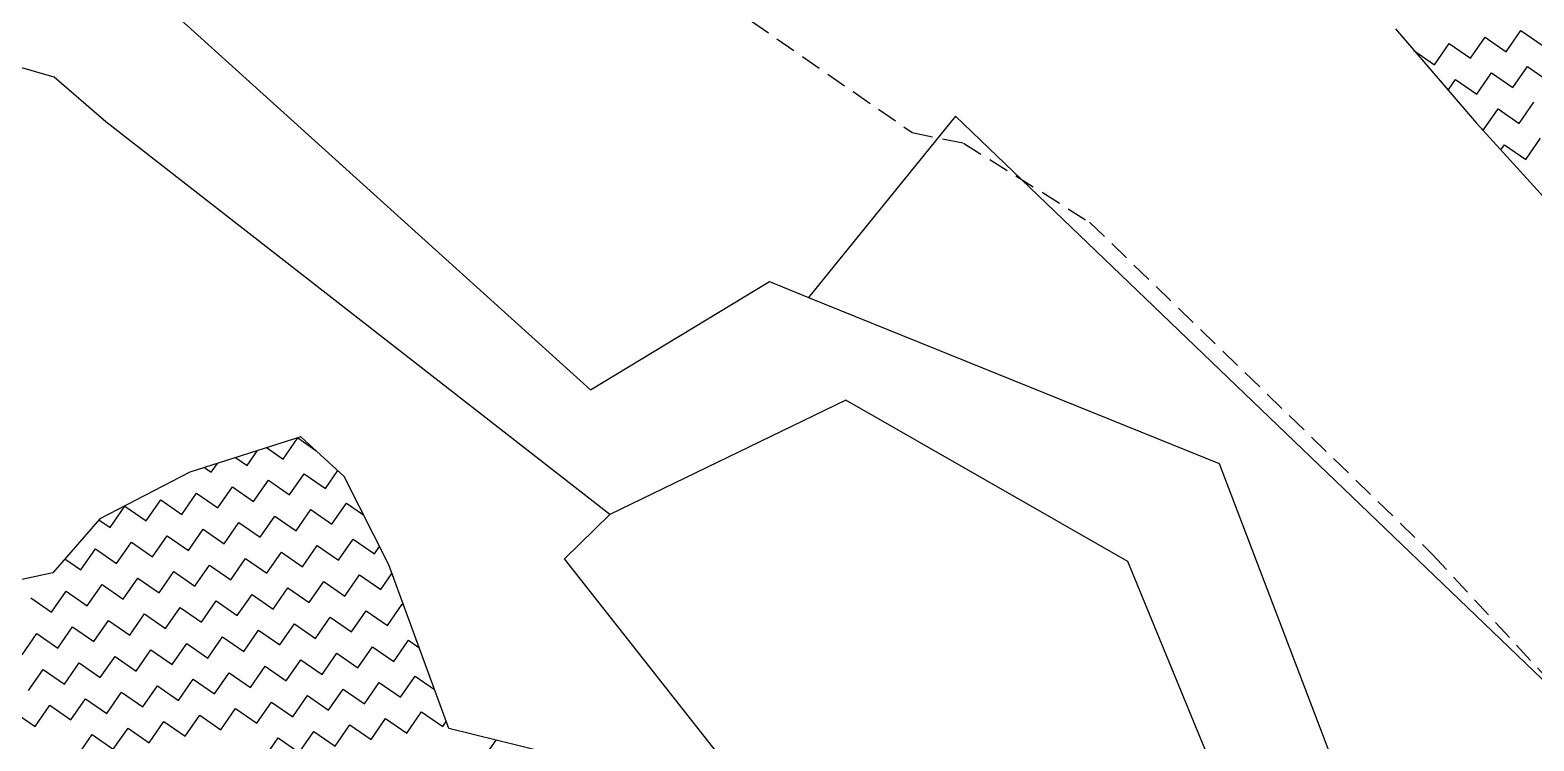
# Model space of a CAD drawing. Header units: metres. Extents: x 282167 to 284586, y 2020907 to 2023042.
# Drawn here: x 283682.7 to 284047.9, y 2021431.8 to 2021604.4 of the extents above; entities that cross this region are included whole.
import ezdxf

# ---------------------------------------------------------------- set-up
doc = ezdxf.new("R2010")
doc.units = ezdxf.units.M
doc.header["$MEASUREMENT"] = 0
doc.linetypes.add('DASHED', pattern=[0.75, 0.5, -0.25])
for name, color, linetype in [('LINE_FOOTPATH', 1, 'DASHED'), ('POLY_HATCH', 12, 'Continuous'), ('POLY_PARCEL', 6, 'Continuous'), ('POLY_WATER', 4, 'Continuous')]:
    doc.layers.add(name, color=color, linetype=linetype)

msp = doc.modelspace()

# ---------------------------------------------------------------- linework, layer by layer
at = {"layer": 'LINE_FOOTPATH', "ltscale": 10}
for p, q in [((283851.76, 2021610.77), (283896.96, 2021579.45)), ((283896.96, 2021579.45), (283909.4, 2021576.92)), ((283909.4, 2021576.92), (283940.02, 2021557.72)), ((283940.02, 2021557.72), (284023.33, 2021477.04)), ((284023.33, 2021477.04), (284065.12, 2021431.84))]:
    msp.add_line(p, q, dxfattribs=at)
at = {"layer": 'POLY_HATCH'}
for p, q in [((284014.29, 2021604.62), (284033.97, 2021581.75)), ((284033.97, 2021581.75), (284055.23, 2021558.45)), ((283748.48, 2021505.62), (283721.5, 2021497.05)), ((283758.98, 2021496.01), (283748.48, 2021505.62)), ((283721.5, 2021497.05), (283699.62, 2021485.73)), ((283769.79, 2021474.5), (283758.98, 2021496.01)), ((283699.62, 2021485.73), (283688.2, 2021472.61)), ((283688.2, 2021472.61), (283675.35, 2021469.83)), ((283784.37, 2021434.79), (283769.79, 2021474.5)), ((283808.04, 2021428.95), (283784.37, 2021434.79))]:
    msp.add_line(p, q, dxfattribs=at)
at = {"layer": 'POLY_HATCH', "linetype": 'Continuous'}
for p, q in [((284032.49, 2021597.53), (284036.05, 2021602.67)), ((284036.05, 2021602.67), (284041.2, 2021599.11)), ((284041.2, 2021599.11), (284044.77, 2021604.25)), ((284044.77, 2021604.25), (284049.91, 2021600.69)), ((284018.77, 2021599.41), (284023.77, 2021595.95)), ((284023.77, 2021595.95), (284027.34, 2021601.09)), ((284027.34, 2021601.09), (284032.49, 2021597.53)), ((284042.78, 2021590.39), (284046.35, 2021595.54)), ((284046.35, 2021595.54), (284051.5, 2021591.97)), ((284027.09, 2021589.74), (284028.92, 2021592.38)), ((284028.92, 2021592.38), (284034.07, 2021588.81)), ((284034.07, 2021588.81), (284037.64, 2021593.96)), ((284037.64, 2021593.96), (284042.78, 2021590.39)), ((284035.65, 2021580.1), (284039.22, 2021585.25)), ((284039.22, 2021585.25), (284044.36, 2021581.68)), ((284044.36, 2021581.68), (284047.93, 2021586.83)), ((284035.18, 2021580.43), (284035.65, 2021580.1)), ((284045.94, 2021572.97), (284049.51, 2021578.11)), ((284039.91, 2021575.25), (284040.8, 2021576.53)), ((284040.8, 2021576.53), (284045.94, 2021572.97)), ((283744.14, 2021500.21), (283747.7, 2021505.36)), ((283747.7, 2021505.36), (283752.09, 2021502.32)), ((283732.61, 2021500.58), (283735.42, 2021498.63)), ((283735.42, 2021498.63), (283737.95, 2021502.28)), ((283740.15, 2021502.98), (283744.14, 2021500.21)), ((283725.07, 2021498.19), (283726.71, 2021497.05)), ((283726.71, 2021497.05), (283728.18, 2021499.17)), ((283754.43, 2021493.08), (283757.44, 2021497.42)), ((283728.29, 2021488.34), (283731.86, 2021493.49)), ((283731.86, 2021493.49), (283737, 2021489.92)), ((283737, 2021489.92), (283740.57, 2021495.07)), ((283740.57, 2021495.07), (283745.72, 2021491.5)), ((283745.72, 2021491.5), (283749.28, 2021496.65)), ((283749.28, 2021496.65), (283754.43, 2021493.08)), ((283710.86, 2021485.18), (283714.43, 2021490.32)), ((283714.43, 2021490.32), (283719.58, 2021486.76)), ((283719.58, 2021486.76), (283723.14, 2021491.9)), ((283723.14, 2021491.9), (283728.29, 2021488.34)), ((283756.01, 2021484.37), (283759.58, 2021489.51)), ((283759.58, 2021489.51), (283763.67, 2021486.68)), ((283702.15, 2021483.6), (283705.72, 2021488.74)), ((283705.72, 2021488.74), (283710.86, 2021485.18)), ((283738.59, 2021481.21), (283742.15, 2021486.35)), ((283742.15, 2021486.35), (283747.3, 2021482.79)), ((283747.3, 2021482.79), (283750.87, 2021487.93)), ((283750.87, 2021487.93), (283756.01, 2021484.37)), ((283699.42, 2021485.49), (283702.15, 2021483.6)), ((283721.16, 2021478.04), (283724.73, 2021483.19)), ((283724.73, 2021483.19), (283729.87, 2021479.62)), ((283729.87, 2021479.62), (283733.44, 2021484.77)), ((283733.44, 2021484.77), (283738.59, 2021481.21)), ((283695.02, 2021473.3), (283698.58, 2021478.45)), ((283698.58, 2021478.45), (283703.73, 2021474.88)), ((283703.73, 2021474.88), (283707.3, 2021480.03)), ((283707.3, 2021480.03), (283712.45, 2021476.46)), ((283712.45, 2021476.46), (283716.01, 2021481.61)), ((283716.01, 2021481.61), (283721.16, 2021478.04)), ((283748.88, 2021474.07), (283752.45, 2021479.22)), ((283752.45, 2021479.22), (283757.59, 2021475.65)), ((283757.59, 2021475.65), (283761.16, 2021480.8)), ((283761.16, 2021480.8), (283766.31, 2021477.23)), ((283766.31, 2021477.23), (283767.53, 2021479)), ((283691.14, 2021475.99), (283695.02, 2021473.3)), ((283731.45, 2021470.91), (283735.02, 2021476.06)), ((283735.02, 2021476.06), (283740.17, 2021472.49)), ((283740.17, 2021472.49), (283743.73, 2021477.64)), ((283743.73, 2021477.64), (283748.88, 2021474.07)), ((283705.31, 2021466.17), (283708.88, 2021471.32)), ((283708.88, 2021471.32), (283714.03, 2021467.75)), ((283714.03, 2021467.75), (283717.59, 2021472.9)), ((283717.59, 2021472.9), (283722.74, 2021469.33)), ((283722.74, 2021469.33), (283726.31, 2021474.48)), ((283726.31, 2021474.48), (283731.45, 2021470.91)), ((283759.17, 2021466.94), (283762.74, 2021472.09)), ((283762.74, 2021472.09), (283767.89, 2021468.52)), ((283767.89, 2021468.52), (283770.57, 2021472.39)), ((283687.89, 2021463.01), (283691.45, 2021468.15)), ((283691.45, 2021468.15), (283696.6, 2021464.59)), ((283696.6, 2021464.59), (283700.17, 2021469.74)), ((283700.17, 2021469.74), (283705.31, 2021466.17)), ((283741.75, 2021463.78), (283745.31, 2021468.93)), ((283745.31, 2021468.93), (283750.46, 2021465.36)), ((283750.46, 2021465.36), (283754.03, 2021470.51)), ((283754.03, 2021470.51), (283759.17, 2021466.94)), ((283682.86, 2021466.49), (283687.89, 2021463.01)), ((283715.61, 2021459.04), (283719.17, 2021464.18)), ((283719.17, 2021464.18), (283724.32, 2021460.62)), ((283724.32, 2021460.62), (283727.89, 2021465.76)), ((283727.89, 2021465.76), (283733.03, 2021462.2)), ((283733.03, 2021462.2), (283736.6, 2021467.35)), ((283736.6, 2021467.35), (283741.75, 2021463.78)), ((283769.47, 2021459.81), (283773.03, 2021464.95)), ((283773.03, 2021464.95), (283773.39, 2021464.71)), ((283698.18, 2021455.88), (283701.75, 2021461.02)), ((283701.75, 2021461.02), (283706.89, 2021457.46)), ((283706.89, 2021457.46), (283710.46, 2021462.6)), ((283710.46, 2021462.6), (283715.61, 2021459.04)), ((283743.33, 2021455.07), (283746.89, 2021460.21)), ((283746.89, 2021460.21), (283752.04, 2021456.65)), ((283752.04, 2021456.65), (283755.61, 2021461.79)), ((283755.61, 2021461.79), (283760.75, 2021458.23)), ((283760.75, 2021458.23), (283764.32, 2021463.37)), ((283764.32, 2021463.37), (283769.47, 2021459.81)), ((283680.75, 2021452.71), (283684.32, 2021457.86)), ((283684.32, 2021457.86), (283689.47, 2021454.29)), ((283689.47, 2021454.29), (283693.03, 2021459.44)), ((283693.03, 2021459.44), (283698.18, 2021455.88)), ((283725.9, 2021451.9), (283729.47, 2021457.05)), ((283729.47, 2021457.05), (283734.61, 2021453.48)), ((283734.61, 2021453.48), (283738.18, 2021458.63)), ((283738.18, 2021458.63), (283743.33, 2021455.07)), ((283708.47, 2021448.74), (283712.04, 2021453.89)), ((283712.04, 2021453.89), (283717.19, 2021450.32)), ((283717.19, 2021450.32), (283720.75, 2021455.47)), ((283720.75, 2021455.47), (283725.9, 2021451.9)), ((283753.62, 2021447.93), (283757.19, 2021453.08)), ((283757.19, 2021453.08), (283762.34, 2021449.51)), ((283762.34, 2021449.51), (283765.9, 2021454.66)), ((283765.9, 2021454.66), (283771.05, 2021451.09)), ((283771.05, 2021451.09), (283774.61, 2021456.24)), ((283774.61, 2021456.24), (283777.14, 2021454.49)), ((283691.05, 2021445.58), (283694.61, 2021450.73)), ((283694.61, 2021450.73), (283699.76, 2021447.16)), ((283699.76, 2021447.16), (283703.33, 2021452.31)), ((283703.33, 2021452.31), (283708.47, 2021448.74)), ((283736.2, 2021444.77), (283739.76, 2021449.92)), ((283739.76, 2021449.92), (283744.91, 2021446.35)), ((283744.91, 2021446.35), (283748.47, 2021451.5)), ((283748.47, 2021451.5), (283753.62, 2021447.93)), ((283682.33, 2021444), (283685.9, 2021449.15)), ((283685.9, 2021449.15), (283691.05, 2021445.58)), ((283718.77, 2021441.61), (283722.33, 2021446.76)), ((283722.33, 2021446.76), (283727.48, 2021443.19)), ((283727.48, 2021443.19), (283731.05, 2021448.34)), ((283731.05, 2021448.34), (283736.2, 2021444.77)), ((283763.92, 2021440.8), (283767.48, 2021445.95)), ((283767.48, 2021445.95), (283772.63, 2021442.38)), ((283772.63, 2021442.38), (283776.2, 2021447.53)), ((283776.2, 2021447.53), (283780.89, 2021444.27)), ((283692.63, 2021436.87), (283696.19, 2021442.01)), ((283696.19, 2021442.01), (283701.34, 2021438.45)), ((283701.34, 2021438.45), (283704.91, 2021443.6)), ((283704.91, 2021443.6), (283710.06, 2021440.03)), ((283710.06, 2021440.03), (283713.62, 2021445.18)), ((283713.62, 2021445.18), (283718.77, 2021441.61)), ((283746.49, 2021437.64), (283750.06, 2021442.79)), ((283750.06, 2021442.79), (283755.2, 2021439.22)), ((283755.2, 2021439.22), (283758.77, 2021444.37)), ((283758.77, 2021444.37), (283763.92, 2021440.8)), ((283678.77, 2021438.85), (283683.91, 2021435.29)), ((283683.91, 2021435.29), (283687.48, 2021440.43)), ((283687.48, 2021440.43), (283692.63, 2021436.87)), ((283729.06, 2021434.48), (283732.63, 2021439.62)), ((283732.63, 2021439.62), (283737.78, 2021436.06)), ((283737.78, 2021436.06), (283741.34, 2021441.21)), ((283741.34, 2021441.21), (283746.49, 2021437.64)), ((283774.21, 2021433.67), (283777.78, 2021438.81)), ((283777.78, 2021438.81), (283782.92, 2021435.25)), ((283702.92, 2021429.74), (283706.49, 2021434.88)), ((283706.49, 2021434.88), (283711.64, 2021431.32)), ((283711.64, 2021431.32), (283715.2, 2021436.46)), ((283715.2, 2021436.46), (283720.35, 2021432.9)), ((283720.35, 2021432.9), (283723.92, 2021438.04)), ((283723.92, 2021438.04), (283729.06, 2021434.48)), ((283756.78, 2021430.51), (283760.35, 2021435.65)), ((283760.35, 2021435.65), (283765.5, 2021432.09)), ((283765.5, 2021432.09), (283769.06, 2021437.23)), ((283769.06, 2021437.23), (283774.21, 2021433.67)), ((283782.92, 2021435.25), (283783.76, 2021436.46)), ((283694.21, 2021428.15), (283697.78, 2021433.3)), ((283697.78, 2021433.3), (283702.92, 2021429.74)), ((283739.36, 2021427.34), (283742.92, 2021432.49)), ((283742.92, 2021432.49), (283748.07, 2021428.93)), ((283748.07, 2021428.93), (283751.64, 2021434.07)), ((283751.64, 2021434.07), (283756.78, 2021430.51)), ((283793.22, 2021428.12), (283795.88, 2021431.96))]:
    msp.add_line(p, q, dxfattribs=at)
at = {"layer": 'POLY_PARCEL'}
for p, q in [((283907.45, 2021583.45), (283871.74, 2021539.41)), ((284077.98, 2021419.85), (283907.45, 2021583.45)), ((283812.52, 2021476), (283823.49, 2021486.71)), ((283963.57, 2021284.27), (283812.52, 2021476))]:
    msp.add_line(p, q, dxfattribs=at)
at = {"layer": 'POLY_WATER'}
for p, q in [((283688.56, 2021592.92), (283490.88, 2021649.34)), ((283706.11, 2021618.9), (283818.81, 2021516.98)), ((283701.06, 2021582.09), (283688.56, 2021592.92)), ((283823.49, 2021486.71), (283701.06, 2021582.09)), ((283818.81, 2021516.98), (283862.3, 2021543.34)), ((283862.3, 2021543.34), (283871.74, 2021539.41)), ((283871.74, 2021539.41), (283971.45, 2021499.14)), ((283880.81, 2021514.51), (283823.49, 2021486.71)), ((283949.3, 2021475.31), (283880.81, 2021514.51)), ((283971.45, 2021499.14), (284025.78, 2021357.01)), ((284011.9, 2021323.17), (283949.3, 2021475.31))]:
    msp.add_line(p, q, dxfattribs=at)

doc.saveas('drawing.dxf')
